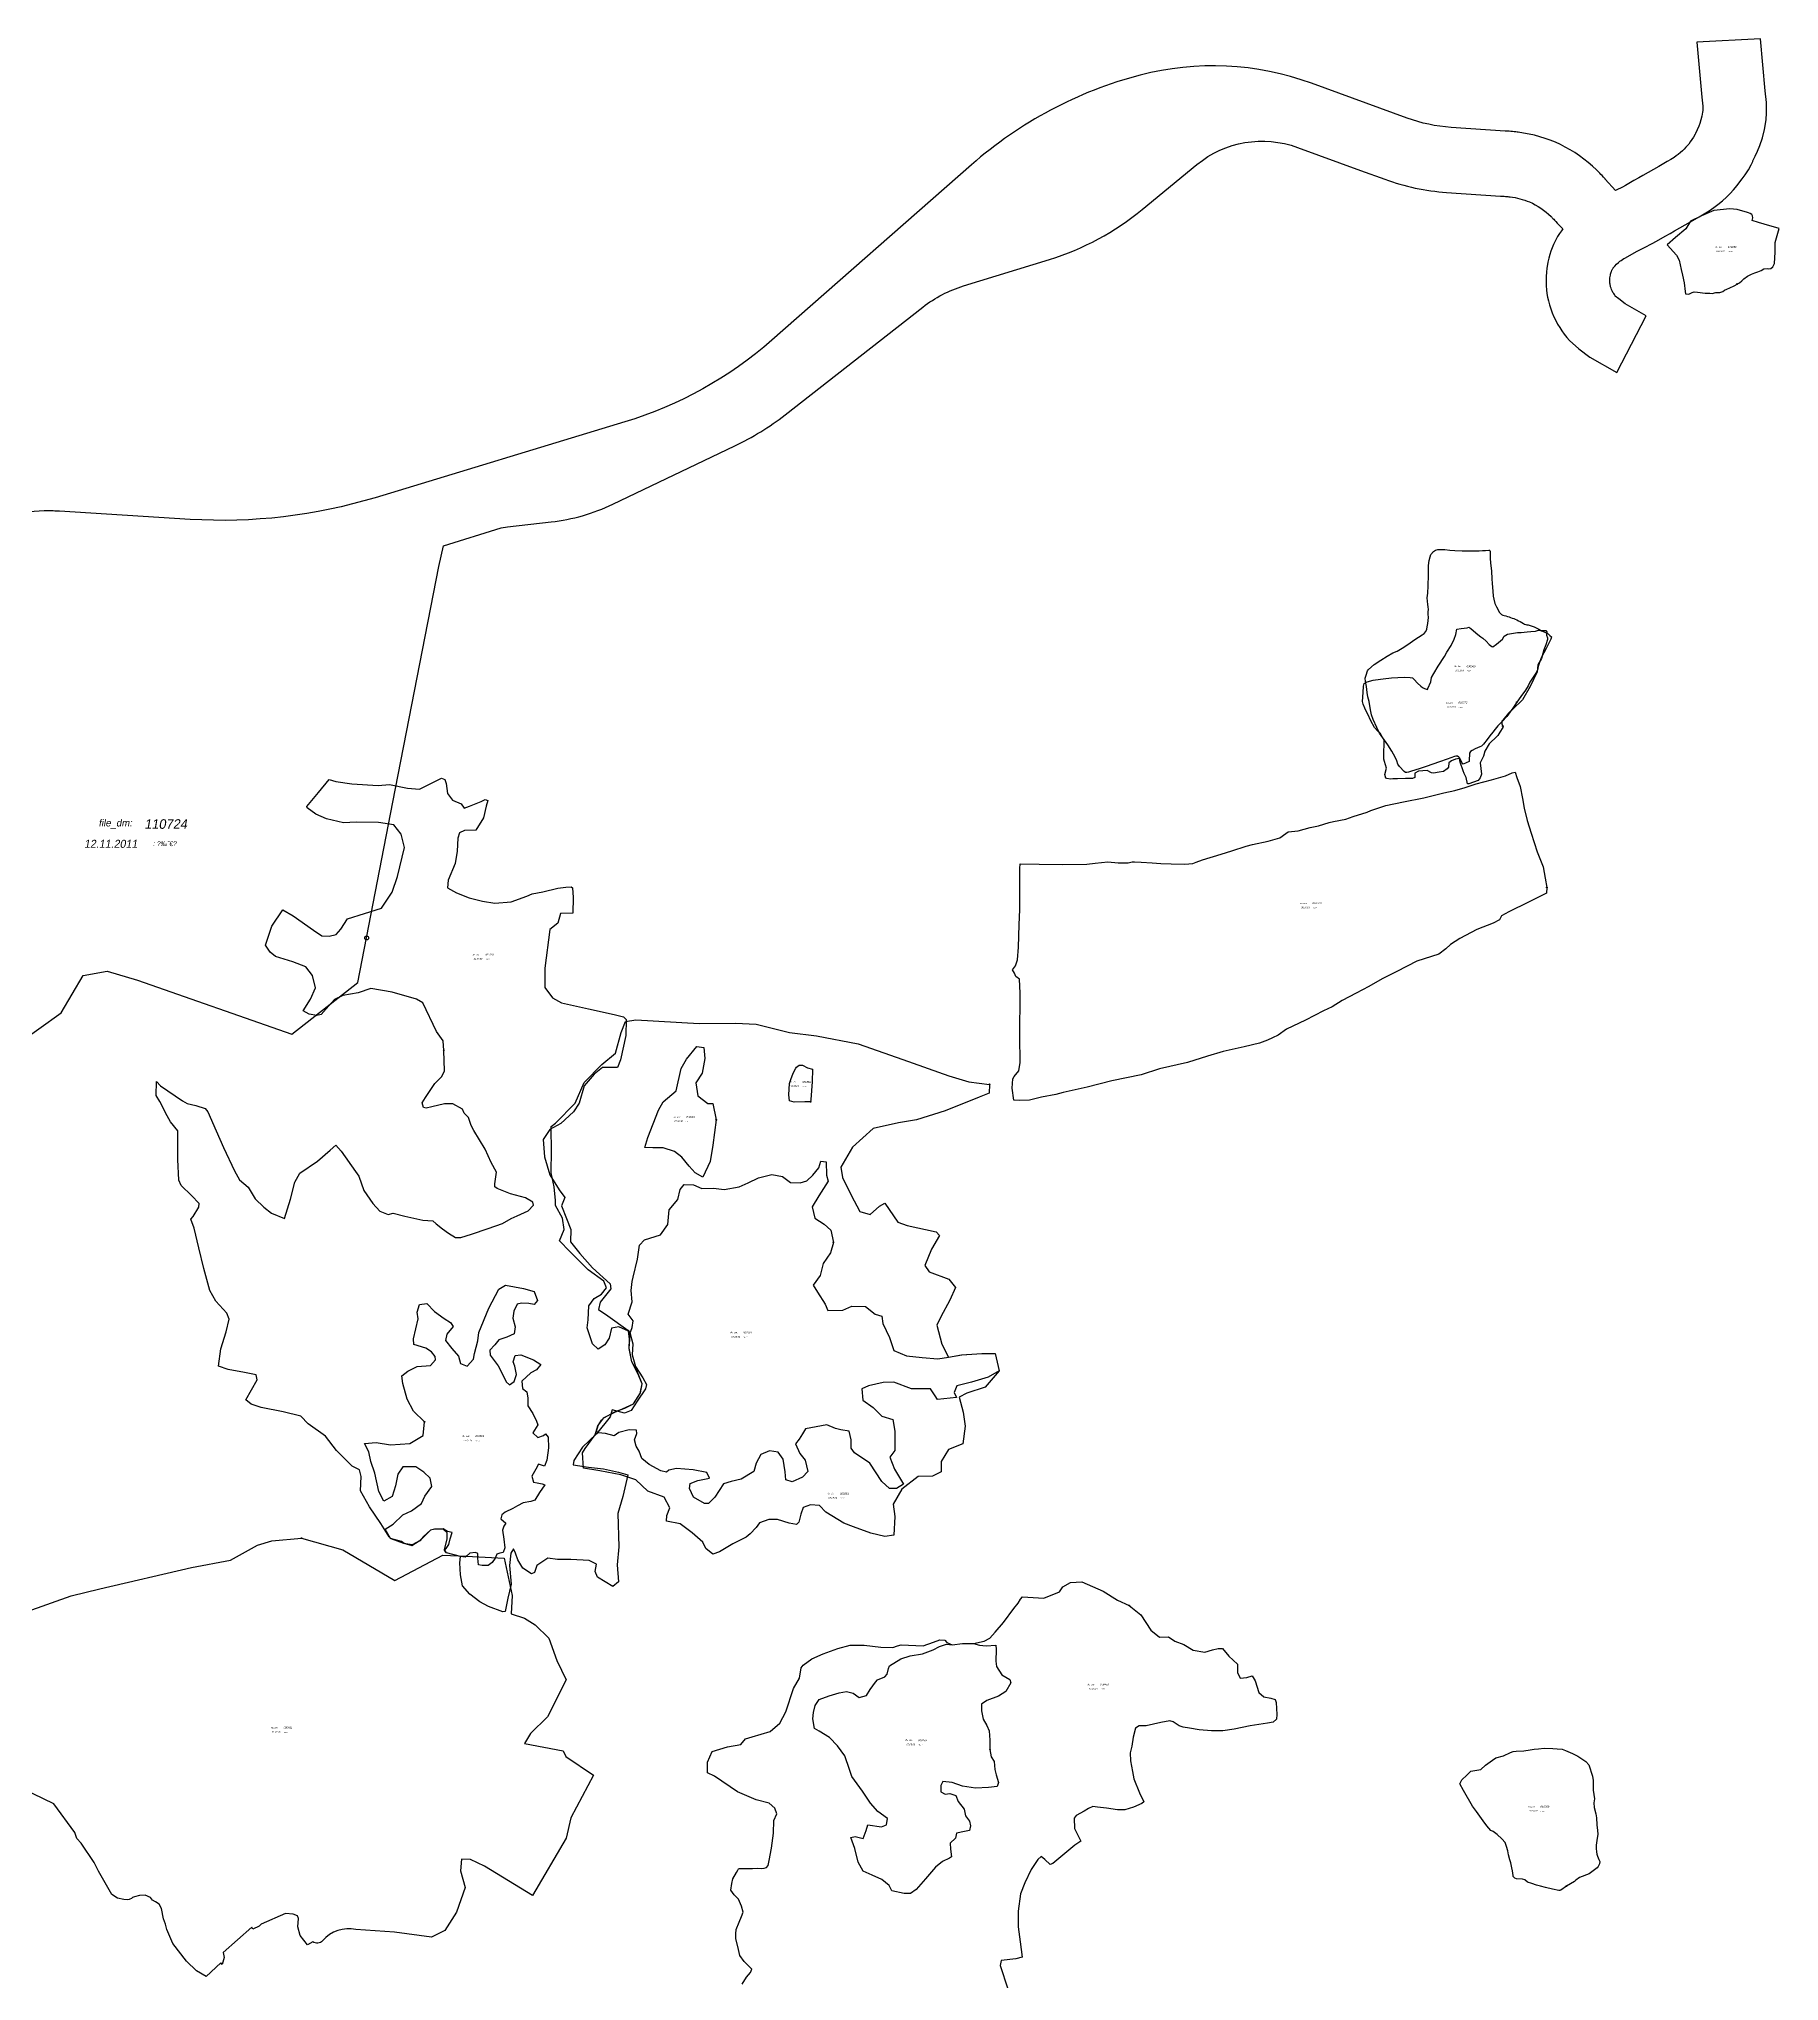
# Model space of a CAD drawing. Header units: metres. Extents: x 116000 to 284092, y 365136 to 804542.
# Drawn here: x 227867 to 238778, y 735000 to 747177 of the extents above; entities that cross this region are included whole.
import ezdxf
from ezdxf.enums import TextEntityAlignment as Align

# ---------------------------------------------------------------- set-up
doc = ezdxf.new("R2010")
doc.units = ezdxf.units.M
doc.header["$LTSCALE"] = 0.075
for name, color, linetype in [('000361', 21, 'Continuous'), ('000459', 21, 'Continuous'), ('000461', 21, 'Continuous'), ('000463', 21, 'Continuous'), ('000773', 21, 'Continuous'), ('010529', 181, 'Continuous'), ('010788', 181, 'Continuous'), ('030669', 8, 'Continuous'), ('10', 7, 'Continuous'), ('110724', 71, 'Continuous'), ('4', 7, 'Continuous'), ('7', 7, 'Continuous'), ('971059', 5, 'Continuous')]:
    doc.layers.add(name, color=color, linetype=linetype)
doc.styles.add('HEBTXT', font='HEBTXT.shx')

# ---------------------------------------------------------------- blocks, each defined once
blk = doc.blocks.new('DM_AREA')
at = {"layer": '10'}
blk.add_circle((0, 0), 2.5, dxfattribs=at)
at = {"layer": '4', "style": 'HEBTXT', "oblique": 10}
blk.add_attdef('DATE', text='', height=10, dxfattribs=at).set_placement((9.9, 86.8), align=Align.RIGHT)
at = {"layer": '4', "style": 'HEBTXT', "oblique": 10, "flags": 8}
blk.add_attdef('DATAtxt', text='', height=6, dxfattribs=at).set_placement((41.8, 89.2), align=Align.MIDDLE)
at = {"layer": '7', "style": 'HEBTXT', "oblique": 10, "flags": 8}
blk.add_attdef('file_txt', text='', height=9, dxfattribs=at).set_placement((-28.4, 117.1), align=Align.MIDDLE)
at = {"layer": '7', "style": 'HEBTXT', "oblique": 10}
blk.add_attdef('FILE_DM', (28.1, 112.6), '', height=12, dxfattribs=at)

msp = doc.modelspace()

# ---------------------------------------------------------------- linework, layer by layer
at = {"layer": '000361', "color": 21, "flags": 128}
for points in [[(231078, 740357), (231105, 740378), (231229, 740503), (231285, 740633), (231397, 740747), (231482, 740817), (231518, 740947), (231545, 741016), (231610, 741027), (232007, 741003), (232235, 741005), (232365, 741000), (232573, 740947), (232742, 740927), (233004, 740875), (233284, 740777), (233573, 740676), (233697, 740638), (233827, 740622), (233825, 740566), (233762, 740542), (233549, 740456), (233369, 740400), (233257, 740381), (233098, 740345), (232968, 740228), (232894, 740103), (232905, 740038), (232959, 739928), (233015, 739825), (233078, 739807), (233138, 739859), (233170, 739877), (233253, 739758), (233311, 739736), (233492, 739697), (233513, 739675), (233464, 739588), (233422, 739487), (233448, 739447), (233572, 739400), (233614, 739348), (233578, 739268), (233522, 739165), (233496, 739113), (233529, 738994), (233570, 738911), (233652, 738927), (233778, 738934), (233863, 738934), (233888, 738826), (233800, 738723), (233686, 738685), (233637, 738661), (233661, 738567), (233675, 738480), (233659, 738368), (233569, 738332), (233525, 738258), (233525, 738193), (233469, 738166), (233379, 738164), (233278, 738085), (233224, 737991), (233233, 737912), (233228, 737795), (233170, 737788), (233083, 737809), (232975, 737847), (232914, 737871), (232800, 737939), (232762, 737981), (232704, 737986), (232659, 737970), (232645, 737927), (232632, 737878), (232616, 737862), (232571, 737871), (232497, 737894), (232444, 737894), (232386, 737872), (232364, 737843), (232326, 737804), (232301, 737784), (232218, 737742), (232135, 737692), (232092, 737677), (232048, 737713), (232030, 737751), (231962, 737811), (231888, 737867), (231801, 737883), (231803, 737919), (231823, 737968), (231787, 738033), (231684, 738071), (231610, 738143), (231516, 738174), (231384, 738199), (231281, 738215), (231276, 738312), (231291, 738339), (231354, 738424), (231372, 738482), (231408, 738532), (231482, 738570), (231540, 738592), (231594, 738619), (231637, 738684), (231650, 738745), (231623, 738809), (231585, 738883), (231567, 738966), (231569, 739025), (231563, 739074), (231504, 739101), (231457, 739094), (231442, 739031), (231415, 738989), (231374, 738962), (231338, 738995), (231305, 739096), (231311, 739146), (231316, 739233), (231349, 739280), (231394, 739307), (231426, 739347), (231408, 739387), (231311, 739459), (231195, 739573), (231132, 739640), (231161, 739712), (231150, 739784), (231107, 739862), (231107, 739894), (231098, 739979), (231078, 740068), (231080, 740210), (231079, 740343), (231078, 740357)], [(231752, 740460), (231781, 740512), (231862, 740581), (231893, 740721), (231927, 740780), (231992, 740860), (232037, 740853), (232042, 740784), (232025, 740693), (231986, 740631), (231999, 740549), (232061, 740501), (232092, 740501), (232113, 740400), (232092, 740240), (232076, 740138), (232029, 740040), (231981, 740068), (231945, 740109), (231899, 740165), (231852, 740202), (231781, 740223), (231716, 740225), (231666, 740227), (231685, 740288), (231752, 740460)], [(232617, 740729), (232633, 740742), (232655, 740742), (232687, 740726), (232717, 740717), (232715, 740637), (232707, 740528), (232705, 740513), (232669, 740512), (232603, 740511), (232573, 740518), (232568, 740556), (232573, 740627), (232581, 740653), (232596, 740692), (232612, 740723), (232617, 740729)], [(231887, 739962), (231913, 739994), (231972, 739992), (232024, 739969), (232096, 739971), (232163, 739963), (232258, 739979), (232315, 740005), (232378, 740036), (232463, 740057), (232530, 740045), (232579, 740007), (232640, 740005), (232682, 740017), (232720, 740053), (232756, 740098), (232770, 740140), (232802, 740136), (232806, 740053), (232815, 740015), (232756, 739922), (232716, 739855), (232732, 739783), (232791, 739745), (232833, 739708), (232848, 739630), (232831, 739565), (232785, 739499), (232766, 739424), (232721, 739362), (232749, 739320), (232797, 739244), (232814, 739204), (232907, 739206), (232964, 739232), (233050, 739229), (233111, 739181), (233151, 739168), (233158, 739122), (233200, 739035), (233227, 738954), (233307, 738920), (233405, 738910), (233504, 738902), (233570, 738911), (233654, 738927), (233778, 738934), (233863, 738934), (233888, 738826), (233818, 738786), (233714, 738754), (233623, 738732), (233605, 738689), (233621, 738659), (233502, 738646), (233487, 738670), (233457, 738714), (233339, 738714), (233227, 738754), (233161, 738752), (233069, 738731), (233027, 738712), (233032, 738642), (233098, 738595), (233152, 738541), (233222, 738520), (233234, 738447), (233234, 738327), (233203, 738285), (233231, 738210), (233288, 738116), (233243, 738088), (233200, 738088), (233153, 738133), (233076, 738246), (232981, 738312), (232960, 738342), (232960, 738393), (232947, 738448), (232894, 738455), (232861, 738465), (232808, 738487), (232674, 738462), (232654, 738431), (232634, 738397), (232610, 738369), (232638, 738308), (232671, 738266), (232688, 738194), (232654, 738160), (232589, 738129), (232551, 738142), (232545, 738193), (232534, 738272), (232502, 738315), (232447, 738325), (232394, 738302), (232364, 738247), (232349, 738195), (232270, 738147), (232208, 738133), (232160, 738118), (232106, 738034), (232065, 737994), (232040, 737995), (231971, 738033), (231946, 738088), (231950, 738120), (231999, 738139), (232072, 738153), (232054, 738188), (231969, 738205), (231865, 738213), (231816, 738204), (231801, 738191), (231766, 738199), (231694, 738239), (231647, 738277), (231630, 738322), (231611, 738353), (231602, 738394), (231615, 738433), (231613, 738454), (231568, 738456), (231503, 738439), (231474, 738418), (231420, 738432), (231374, 738438), (231363, 738448), (231373, 738484), (231394, 738517), (231411, 738534), (231477, 738566), (231525, 738588), (231594, 738620), (231625, 738664), (231639, 738688), (231650, 738744), (231615, 738828), (231585, 738882), (231568, 738969), (231571, 739022), (231571, 739057), (231587, 739098), (231592, 739140), (231561, 739182), (231586, 739259), (231580, 739330), (231586, 739386), (231592, 739413), (231621, 739526), (231632, 739613), (231664, 739647), (231764, 739678), (231811, 739744), (231818, 739835), (231873, 739900), (231887, 739962)]]:
    msp.add_lwpolyline(points, close=True, dxfattribs=at)
at = {"layer": '000459', "color": 21, "flags": 128}
msp.add_lwpolyline([(232276, 734981), (232304, 735024), (232328, 735053), (232336, 735075), (232289, 735123), (232262, 735160), (232253, 735198), (232236, 735267), (232236, 735296), (232239, 735324), (232257, 735369), (232272, 735404), (232282, 735433), (232272, 735470), (232254, 735513), (232226, 735540), (232205, 735571), (232211, 735612), (232217, 735640), (232240, 735680), (232249, 735695), (232254, 735704), (232260, 735706), (232304, 735706), (232341, 735706), (232375, 735707), (232399, 735706), (232414, 735707), (232429, 735712), (232439, 735725), (232446, 735756), (232460, 735833), (232473, 735927), (232475, 736006), (232493, 736049), (232481, 736085), (232446, 736115), (232365, 736137), (232247, 736187), (232103, 736285), (232058, 736305), (232058, 736373), (232088, 736440), (232184, 736468), (232267, 736484), (232297, 736519), (232340, 736532), (232451, 736564), (232512, 736616), (232550, 736688), (232599, 736835), (232636, 736900), (232647, 736963), (232658, 736981), (232714, 737020), (232784, 737051), (232877, 737085), (232954, 737107), (233041, 737105), (233145, 737094), (233220, 737092), (233251, 737101), (233274, 737109), (233412, 737101), (233475, 737124), (233516, 737140), (233546, 737137), (233559, 737122), (233594, 737109), (233658, 737116), (233727, 737116), (233793, 737131), (233829, 737150), (233862, 737187), (233914, 737249), (233980, 737336), (234006, 737370), (234021, 737394), (234033, 737409), (234033, 737409), (234168, 737400), (234267, 737440), (234286, 737471), (234334, 737499), (234407, 737504), (234540, 737445), (234630, 737389), (234703, 737355), (234776, 737296), (234838, 737201), (234894, 737156), (234950, 737159), (234990, 737131), (235046, 737111), (235105, 737074), (235178, 737063), (235226, 737077), (235260, 737086), (235288, 737086), (235327, 737038), (235381, 736987), (235381, 736934), (235398, 736900), (235440, 736903), (235474, 736914), (235493, 736883), (235516, 736810), (235547, 736782), (235592, 736774), (235618, 736765), (235624, 736746), (235628, 736671), (235626, 736643), (235606, 736623), (235571, 736618), (235461, 736600), (235361, 736579), (235290, 736568), (235220, 736568), (235142, 736575), (235081, 736585), (235042, 736591), (235017, 736601), (234978, 736625), (234957, 736632), (234902, 736621), (234810, 736600), (234765, 736600), (234743, 736586), (234728, 736529), (234719, 736472), (234710, 736431), (234711, 736381), (234724, 736314), (234733, 736269), (234768, 736180), (234795, 736124), (234783, 736113), (234731, 736090), (234675, 736073), (234629, 736074), (234561, 736084), (234505, 736091), (234476, 736094), (234448, 736083), (234421, 736066), (234371, 736038), (234357, 736021), (234359, 735956), (234388, 735903), (234399, 735878), (234362, 735852), (234287, 735789), (234224, 735738), (234208, 735731), (234173, 735762), (234151, 735780), (234131, 735763), (234088, 735700), (234049, 735615), (234021, 735546), (234007, 735439), (234007, 735340), (234020, 735247), (234032, 735150), (233992, 735139), (233900, 735128), (233893, 735098), (233942, 734952)], dxfattribs=at)
msp.add_lwpolyline([(233200, 736976), (233272, 737020), (233329, 737039), (233408, 737052), (233473, 737076), (233513, 737098), (233558, 737112), (233594, 737109), (233658, 737116), (233727, 737116), (233765, 737106), (233806, 737101), (233866, 737105), (233869, 737079), (233866, 737006), (233871, 736973), (233904, 736919), (233955, 736890), (233961, 736869), (233929, 736816), (233884, 736786), (233811, 736759), (233777, 736736), (233776, 736695), (233788, 736641), (233811, 736603), (233825, 736569), (233830, 736511), (233830, 736452), (233838, 736405), (233856, 736377), (233860, 736327), (233869, 736293), (233884, 736245), (233875, 736220), (233821, 736214), (233740, 736209), (233658, 736222), (233593, 736245), (233535, 736251), (233521, 736227), (233523, 736187), (233550, 736172), (233578, 736176), (233616, 736163), (233630, 736126), (233669, 736077), (233676, 736035), (233702, 736003), (233709, 735974), (233702, 735945), (233671, 735937), (233621, 735927), (233613, 735895), (233580, 735864), (233583, 735826), (233588, 735779), (233577, 735771), (233532, 735749), (233489, 735715), (233426, 735641), (233367, 735575), (233331, 735550), (233292, 735550), (233215, 735565), (233198, 735599), (233153, 735637), (233091, 735663), (233036, 735689), (233004, 735746), (232982, 735832), (232957, 735900), (232984, 735907), (233034, 735894), (233053, 735945), (233064, 735979), (233149, 735967), (233181, 735979), (233188, 736020), (233126, 736063), (233081, 736116), (233031, 736190), (232963, 736282), (232950, 736327), (232920, 736413), (232875, 736475), (232824, 736528), (232759, 736567), (232730, 736584), (232719, 736644), (232723, 736684), (232734, 736727), (232759, 736766), (232822, 736789), (232884, 736808), (232931, 736815), (232973, 736806), (233010, 736778), (233055, 736790), (233079, 736827), (233113, 736874), (233125, 736889), (233140, 736894), (233156, 736901), (233171, 736908), (233186, 736925), (233194, 736960), (233200, 736976)], close=True, dxfattribs=at)
at = {"layer": '000461', "color": 21, "linetype": 'Continuous', "flags": 128}
msp.add_lwpolyline([(227794, 737317), (228070, 737416), (228248, 737459), (228824, 737592), (229069, 737638), (229237, 737732), (229327, 737760), (229514, 737777), (229773, 737704), (230098, 737511), (230400, 737671), (230545, 737663), (230784, 737652), (230835, 737418), (230827, 737303), (230912, 737275), (230978, 737234), (231064, 737150), (231114, 737009), (231172, 736889), (231055, 736656), (230950, 736553), (230912, 736490), (231155, 736444), (231170, 736409), (231345, 736290), (231203, 736023), (231172, 735897), (230962, 735537), (230660, 735721), (230574, 735762), (230517, 735765), (230511, 735692), (230539, 735587), (230485, 735431), (230412, 735317), (230329, 735276), (230097, 735307), (229855, 735323, 0.274831), (229645, 735253, -0.393494), (229584, 735247), (229551, 735228), (229505, 735285), (229491, 735340), (229495, 735392), (229488, 735410), (229461, 735419), (229414, 735424), (229261, 735357), (229247, 735344), (229208, 735326), (229203, 735337), (229023, 735180), (229029, 735147), (229016, 735103), (229007, 735115), (228916, 735028), (228855, 735064), (228793, 735124), (228707, 735235), (228669, 735324), (228661, 735357), (228649, 735390), (228635, 735456), (228622, 735482), (228598, 735496), (228579, 735507), (228566, 735523), (228534, 735539), (228498, 735536), (228466, 735528), (228453, 735525), (228448, 735517), (228438, 735514), (228433, 735511), (228422, 735510), (228400, 735512), (228359, 735520), (228325, 735543), (228240, 735690), (228213, 735743), (228131, 735864), (228105, 735894), (228092, 735931), (227960, 736111), (227637, 736269)], format="xyb", dxfattribs=at)
at = {"layer": '000463', "color": 21, "flags": 128}
msp.add_lwpolyline([(229546, 742364), (229620, 742451), (229686, 742533), (229728, 742521), (229830, 742505), (229995, 742496), (230066, 742501), (230178, 742478), (230253, 742472), (230320, 742507), (230392, 742542), (230413, 742534), (230421, 742508), (230429, 742445), (230460, 742403), (230514, 742380), (230533, 742354), (230567, 742366), (230640, 742396), (230665, 742408), (230682, 742401), (230672, 742366), (230654, 742293), (230606, 742216), (230535, 742213), (230504, 742199), (230494, 742166), (230489, 742084), (230477, 742007), (230434, 741902), (230428, 741854), (230485, 741823), (230565, 741791), (230648, 741771), (230726, 741758), (230827, 741766), (230926, 741802), (230959, 741816), (231027, 741829), (231120, 741852), (231170, 741859), (231204, 741860), (231212, 741855), (231216, 741793), (231215, 741696), (231138, 741693), (231121, 741632), (231070, 741592), (231040, 741351), (231040, 741230), (231088, 741164), (231144, 741133), (231313, 741095), (231473, 741060), (231532, 741046), (231549, 741029), (231546, 740928), (231514, 740776), (231494, 740728), (231400, 740728), (231348, 740686), (231286, 740613), (231254, 740503), (231219, 740449), (231140, 740376), (231071, 740338), (231029, 740276), (231036, 740168), (231071, 740054), (231129, 739961), (231164, 739912), (231143, 739860), (231174, 739780), (231202, 739711), (231199, 739635), (231258, 739562), (231337, 739472), (231448, 739372), (231452, 739339), (231386, 739256), (231375, 739211), (231434, 739170), (231559, 739080), (231573, 739066), (231590, 738996), (231587, 738927), (231608, 738854), (231653, 738782), (231677, 738740), (231670, 738713), (231618, 738636), (231580, 738578), (231538, 738560), (231462, 738581), (231448, 738537), (231362, 738430), (231275, 738347), (231220, 738263), (231216, 738236), (231313, 738222), (231407, 738212), (231500, 738191), (231559, 738173), (231528, 738038), (231497, 737931), (231504, 737723), (231493, 737609), (231500, 737502), (231466, 737474), (231369, 737533), (231355, 737568), (231362, 737613), (231317, 737637), (231202, 737644), (231119, 737644), (231057, 737651), (230988, 737606), (230974, 737561), (230956, 737554), (230901, 737588), (230870, 737640), (230856, 737682), (230842, 737710), (230825, 737682), (230818, 737606), (230828, 737488), (230807, 737401), (230790, 737318), (230776, 737315), (230686, 737349), (230631, 737377), (230568, 737426), (230523, 737478), (230510, 737547), (230506, 737623), (230510, 737661), (230423, 737685), (230409, 737703), (230426, 737772), (230426, 737810), (230402, 737834), (230350, 737834), (230322, 737827), (230295, 737800), (230253, 737761), (230208, 737734), (230156, 737744), (230076, 737772), (230063, 737786), (230011, 737869), (229940, 737973), (229884, 738074), (229888, 738164), (229877, 738205), (229832, 738229), (229732, 738326), (229663, 738416), (229555, 738493), (229510, 738541), (229399, 738569), (229261, 738596), (229198, 738617), (229164, 738645), (229236, 738770), (229230, 738801), (229157, 738815), (229053, 738835), (228994, 738856), (229008, 738963), (229042, 739071), (229060, 739150), (229046, 739187), (228976, 739263), (228938, 739329), (228900, 739468), (228869, 739596), (228841, 739720), (228820, 739776), (228834, 739793), (228869, 739852), (228872, 739876), (228824, 739925), (228758, 739987), (228744, 740021), (228737, 740151), (228737, 740276), (228737, 740331), (228692, 740387), (228671, 740425), (228626, 740515), (228602, 740553), (228605, 740639), (228629, 740612), (228768, 740518), (228796, 740501), (228851, 740490), (228910, 740470), (228927, 740449), (228979, 740331), (229024, 740227), (229094, 740079), (229125, 740023), (229180, 739978), (229222, 739905), (229277, 739853), (229326, 739815), (229406, 739781), (229444, 739902), (229471, 740009), (229503, 740065), (229613, 740141), (229693, 740210), (229728, 740241), (229762, 740203), (229852, 740075), (229873, 740047), (229904, 739957), (229960, 739874), (230005, 739826), (230057, 739805), (230088, 739815), (230161, 739795), (230275, 739770), (230337, 739767), (230357, 739747), (230397, 739716), (230436, 739689), (230479, 739662), (230513, 739661), (230580, 739683), (230684, 739719), (230773, 739750), (230829, 739781), (230866, 739797), (230934, 739830), (230967, 739865), (230963, 739884), (230917, 739911), (230823, 739935), (230741, 739968), (230725, 739980), (230725, 739999), (230735, 740071), (230702, 740132), (230664, 740216), (230594, 740333), (230577, 740365), (230560, 740415), (230534, 740442), (230523, 740466), (230463, 740500), (230409, 740499), (230330, 740480), (230295, 740472), (230278, 740476), (230271, 740507), (230290, 740540), (230350, 740627), (230394, 740672), (230409, 740706), (230405, 740835), (230401, 740894), (230359, 740953), (230274, 741134), (230234, 741157), (230082, 741199), (229949, 741223), (229869, 741196), (229772, 741179), (229721, 741154), (229669, 741096), (229637, 741059), (229610, 741053), (229561, 741063), (229524, 741082), (229569, 741156), (229602, 741228), (229582, 741305), (229541, 741359), (229460, 741390), (229351, 741423), (229317, 741451), (229287, 741495), (229328, 741613), (229396, 741716), (229462, 741679), (229588, 741589), (229641, 741554), (229687, 741552), (229731, 741562), (229759, 741594), (229801, 741659), (230015, 741727), (230082, 741827), (230115, 741925), (230159, 742107), (230138, 742191), (230093, 742249), (229997, 742263), (229856, 742265), (229776, 742261), (229670, 742286), (229604, 742316), (229549, 742355), (229546, 742364)], close=True, dxfattribs=at)
msp.add_lwpolyline([(230253, 739241), (230299, 739247), (230348, 739197), (230407, 739155), (230447, 739129), (230464, 739104), (230424, 739056), (230417, 739016), (230457, 738965), (230497, 738917), (230510, 738872), (230552, 738856), (230592, 738900), (230598, 738934), (230619, 739014), (230626, 739066), (230689, 739218), (230750, 739338), (230792, 739363), (230906, 739342), (230973, 739323), (230994, 739266), (230973, 739241), (230938, 739247), (230893, 739251), (230866, 739243), (230845, 739199), (230839, 739157), (230853, 739102), (230847, 739058), (230801, 739037), (230750, 739020), (230725, 738988), (230695, 738955), (230697, 738925), (230746, 738858), (230773, 738805), (230796, 738757), (230817, 738738), (230847, 738759), (230862, 738803), (230851, 738856), (230841, 738883), (230853, 738921), (230889, 738927), (230967, 738894), (231015, 738866), (230986, 738832), (230952, 738814), (230894, 738762), (230900, 738716), (230927, 738694), (230932, 738654), (230932, 738606), (230963, 738558), (230986, 738511), (230995, 738488), (230963, 738438), (230995, 738408), (231031, 738421), (231043, 738431), (231060, 738410), (231062, 738343), (231052, 738265), (231037, 738229), (230999, 738240), (230982, 738210), (230957, 738166), (230969, 738128), (230991, 738123), (231022, 738118), (231039, 738112), (231005, 738064), (230976, 738015), (230951, 738007), (230904, 737998), (230868, 737979), (230839, 737963), (230791, 737939), (230769, 737923), (230763, 737897), (230795, 737870), (230782, 737851), (230774, 737826), (230782, 737771), (230788, 737716), (230778, 737687), (230757, 737683), (230738, 737676), (230727, 737651), (230708, 737624), (230683, 737605), (230647, 737605), (230624, 737609), (230618, 737651), (230618, 737681), (230605, 737687), (230569, 737683), (230548, 737664), (230539, 737657), (230510, 737661), (230423, 737685), (230411, 737699), (230421, 737712), (230437, 737737), (230446, 737773), (230459, 737812), (230428, 737818), (230402, 737835), (230348, 737834), (230322, 737828), (230278, 737787), (230255, 737760), (230217, 737738), (230207, 737729), (230157, 737743), (230140, 737756), (230071, 737774), (230037, 737833), (230089, 737864), (230148, 737923), (230204, 737949), (230266, 737995), (230287, 738041), (230330, 738100), (230320, 738152), (230281, 738190), (230230, 738224), (230148, 738224), (230117, 738177), (230102, 738105), (230081, 738039), (230030, 738008), (229999, 738070), (229973, 738185), (229948, 738257), (229935, 738318), (229909, 738370), (229981, 738377), (230071, 738362), (230192, 738370), (230276, 738421), (230284, 738506), (230215, 738574), (230176, 738648), (230148, 738746), (230143, 738795), (230181, 738823), (230238, 738854), (230322, 738859), (230353, 738895), (230351, 738915), (230328, 738946), (230292, 738967), (230217, 738990), (230215, 739026), (230245, 739151), (230238, 739193), (230253, 739241)], dxfattribs=at)
at = {"layer": '000773', "color": 21, "linetype": 'Continuous', "flags": 128}
msp.add_lwpolyline([(236180, 742981), (236170, 743005), (236165, 743023), (236170, 743079), (236173, 743119), (236176, 743135), (236194, 743145), (236232, 743156), (236279, 743162), (236295, 743165), (236347, 743170), (236426, 743174), (236465, 743173), (236480, 743170), (236490, 743160), (236510, 743137), (236532, 743118), (236542, 743110), (236555, 743103), (236567, 743099), (236573, 743098), (236576, 743103), (236594, 743146), (236599, 743173), (236613, 743197), (236640, 743244), (236680, 743305), (236695, 743331), (236721, 743373), (236741, 743413), (236750, 743443), (236757, 743475), (236784, 743479), (236803, 743481), (236821, 743485), (236833, 743488), (236845, 743480), (236876, 743453), (236888, 743442), (236907, 743427), (236920, 743420), (236942, 743401), (236961, 743380), (236977, 743366), (236982, 743364), (237006, 743382), (237043, 743413), (237054, 743432), (237075, 743445), (237125, 743452), (237138, 743454), (237161, 743455), (237198, 743458), (237221, 743461), (237250, 743464), (237270, 743469), (237295, 743468), (237316, 743468), (237321, 743459), (237320, 743438), (237325, 743422), (237326, 743410), (237316, 743378), (237303, 743347), (237296, 743324), (237288, 743291), (237265, 743252), (237260, 743209), (237217, 743117), (237170, 743032), (237109, 742975), (237081, 742950), (237046, 742906), (237039, 742898), (237040, 742882), (237046, 742868), (237045, 742859), (237027, 742830), (237014, 742810), (237010, 742804), (236959, 742757), (236932, 742710), (236924, 742679), (236903, 742637), (236911, 742566), (236904, 742544), (236892, 742527), (236833, 742505), (236824, 742505), (236815, 742546), (236803, 742571), (236797, 742587), (236779, 742641), (236775, 742665), (236749, 742661), (236724, 742651), (236707, 742637), (236704, 742611), (236697, 742601), (236673, 742583), (236647, 742579), (236610, 742573), (236599, 742575), (236572, 742590), (236517, 742586), (236493, 742572), (236494, 742555), (236494, 742545), (236479, 742540), (236436, 742539), (236385, 742537), (236356, 742538), (236341, 742536), (236318, 742540), (236312, 742542), (236306, 742564), (236316, 742604), (236303, 742647), (236300, 742661), (236300, 742674), (236300, 742719), (236301, 742741), (236301, 742771), (236301, 742781), (236289, 742800), (236278, 742821), (236260, 742839), (236240, 742860), (236219, 742900), (236199, 742942), (236181, 742979), (236180, 742981)], close=True, dxfattribs=at)
at = {"layer": '010529', "color": 181, "linetype": 'Continuous', "flags": 128}
msp.add_lwpolyline([(234244, 740559), (234153, 740542), (234078, 740522), (234014, 740521), (233980, 740522), (233970, 740599), (233974, 740656), (233981, 740671), (234012, 740707), (234019, 740759), (234018, 740922), (234020, 741194), (234015, 741282), (233993, 741299), (233983, 741319), (233972, 741339), (233991, 741366), (234002, 741402), (234009, 741483), (234013, 741621), (234018, 741718), (234018, 741855), (234018, 741976), (234019, 742004), (234139, 742002), (234283, 742001), (234438, 742002), (234489, 742008), (234570, 742018), (234634, 742010), (234697, 742010), (234722, 742016), (234736, 742018), (234778, 742014), (234847, 742011), (234901, 742006), (234967, 742004), (235051, 742002), (235103, 742007), (235122, 742015), (235163, 742030), (235279, 742065), (235346, 742086), (235437, 742115), (235477, 742126), (235575, 742147), (235648, 742167), (235686, 742194), (235699, 742206), (235763, 742212), (235837, 742233), (235890, 742243), (235956, 742264), (235983, 742269), (236061, 742285), (236107, 742302), (236194, 742328), (236217, 742339), (236313, 742370), (236422, 742394), (236551, 742418), (236676, 742450), (236745, 742464), (236810, 742484), (236878, 742505), (236974, 742532), (237063, 742557), (237104, 742576), (237124, 742579), (237133, 742545), (237155, 742490), (237168, 742414), (237180, 742353), (237199, 742277), (237224, 742196), (237242, 742138), (237260, 742079), (237286, 742018), (237299, 741985), (237312, 741914), (237322, 741856), (237320, 741820), (237207, 741764), (237084, 741703), (237037, 741678), (237025, 741653), (236985, 741633), (236882, 741593), (236776, 741537), (236718, 741498), (236689, 741472), (236644, 741439), (236506, 741394), (236382, 741330), (236290, 741283), (236205, 741235), (236127, 741194), (236039, 741147), (235975, 741108), (235921, 741082), (235809, 741025), (235690, 740967), (235637, 740930), (235601, 740913), (235571, 740899), (235521, 740881), (235423, 740858), (235293, 740827), (235193, 740798), (235068, 740759), (234893, 740719), (234777, 740682), (234595, 740644), (234439, 740605), (234288, 740571), (234244, 740559)], close=True, dxfattribs=at)
at = {"layer": '010788', "color": 181, "linetype": 'Continuous', "flags": 128}
msp.add_lwpolyline([(236777, 736237), (236788, 736261), (236819, 736290), (236846, 736317), (236908, 736326), (236938, 736353), (236981, 736386), (237001, 736399), (237049, 736413), (237094, 736434), (237110, 736439), (237130, 736442), (237178, 736444), (237217, 736449), (237242, 736453), (237269, 736457), (237304, 736460), (237359, 736459), (237386, 736457), (237418, 736453), (237439, 736446), (237482, 736426), (237515, 736410), (237567, 736377), (237585, 736355), (237607, 736284), (237612, 736257), (237613, 736197), (237617, 736170), (237621, 736142), (237616, 736117), (237619, 736088), (237629, 736049), (237633, 736023), (237635, 735980), (237639, 735943), (237642, 735921), (237634, 735882), (237631, 735853), (237631, 735831), (237632, 735811), (237635, 735795), (237640, 735784), (237647, 735763), (237653, 735749), (237652, 735736), (237644, 735718), (237638, 735709), (237587, 735672), (237527, 735650), (237503, 735633), (237495, 735625), (237445, 735596), (237410, 735571), (237402, 735567), (237397, 735568), (237357, 735577), (237314, 735587), (237281, 735595), (237256, 735601), (237228, 735611), (237200, 735621), (237184, 735635), (237170, 735639), (237131, 735642), (237120, 735645), (237110, 735656), (237110, 735661), (237107, 735691), (237103, 735710), (237095, 735741), (237089, 735761), (237081, 735792), (237077, 735816), (237068, 735843), (237060, 735869), (237040, 735891), (237010, 735920), (236985, 735938), (236971, 735943), (236945, 735973), (236922, 736005), (236880, 736064), (236856, 736097), (236800, 736195), (236777, 736237)], close=True, dxfattribs=at)
at = {"layer": '030669', "color": 8, "flags": 128}
msp.add_lwpolyline([(236493, 743411), (236540, 743440, 0.247654), (236572, 743491, 0.097482), (236577, 743569, 0.07033), (236576, 743631), (236572, 743673), (236575, 743702), (236577, 743748), (236579, 743814), (236579, 743875), (236584, 743906), (236590, 743929), (236595, 743943), (236611, 743962), (236623, 743971), (236639, 743975), (236681, 743975), (236713, 743972), (236745, 743968), (236791, 743966), (236825, 743967), (236850, 743967), (236870, 743967), (236898, 743967), (236919, 743968), (236937, 743969), (236958, 743971), (236963, 743971), (236965, 743969), (236966, 743963), (236966, 743950), (236966, 743919), (236969, 743891), (236974, 743840), (236977, 743791), (236979, 743762), (236983, 743714), (236985, 743682), (236989, 743664), (236996, 743637), (237006, 743616), (237017, 743597), (237023, 743583, 0.24074), (237055, 743562, -0.025536), (237133, 743534, -0.030137), (237175, 743511, 0.122877), (237205, 743502, -0.089388), (237254, 743484), (237272, 743475), (237288, 743466), (237309, 743457), (237329, 743447), (237341, 743436), (237350, 743428), (237346, 743413), (237318, 743355), (237287, 743297), (237275, 743266), (237268, 743242), (237262, 743218), (237252, 743199), (237215, 743143), (237205, 743121), (237187, 743094), (237159, 743054), (237134, 743018), (237108, 742980), (237091, 742957), (237070, 742928), (237044, 742899), (237015, 742870), (236998, 742848), (236982, 742830), (236964, 742806), (236948, 742784), (236924, 742755), (236912, 742743), (236901, 742738), (236873, 742725), (236854, 742716), (236843, 742708), (236836, 742698), (236837, 742690), (236834, 742658), (236834, 742645), (236796, 742630), (236792, 742632), (236777, 742666, 0.372117), (236742, 742678), (236696, 742660), (236648, 742644), (236564, 742614), (236522, 742601), (236472, 742585), (236454, 742579), (236443, 742577), (236436, 742578), (236426, 742584), (236398, 742614), (236388, 742629), (236380, 742651), (236371, 742674), (236350, 742710), (236324, 742750), (236272, 742823), (236255, 742859), (236232, 742910), (236222, 742938), (236216, 742970), (236208, 743023), (236200, 743051), (236195, 743079), (236190, 743116), (236184, 743147), (236183, 743168), (236188, 743188), (236198, 743215), (236203, 743223), (236239, 743255), (236281, 743281), (236320, 743307), (236357, 743327), (236384, 743338), (236424, 743363), (236464, 743391), (236493, 743411)], format="xyb", dxfattribs=at)
at = {"layer": '110724', "flags": 128}
msp.add_lwpolyline([(227585, 740770), (228006, 741070), (228144, 741305), (228295, 741331), (228485, 741276), (229453, 740936), (229867, 741260), (230087, 742392), (230375, 743868), (230404, 743998), (230765, 744110), (230805, 744118), (231078, 744148, 0.084022), (231465, 744259), (232230, 744625, 0.05433), (232545, 744819), (233410, 745495, -0.091249), (233665, 745628), (234204, 745794, 0.097597), (234785, 746107), (235128, 746389, -0.26546), (235758, 746496), (236153, 746352), (236306, 746296, 0.070683), (236693, 746214), (237032, 746191), (237044, 746191), (237054, 746190), (237063, 746189), (237070, 746188), (237077, 746188), (237083, 746187), (237088, 746187), (237091, 746186, -0.070687), (237212, 746154, -0.092398), (237348, 746063), (237352, 746059), (237356, 746055), (237360, 746051), (237365, 746046), (237370, 746040), (237377, 746032), (237387, 746022), (237389, 746020), (237421, 745985), (237413, 745974), (237401, 745957), (237389, 745937), (237378, 745917), (237369, 745899), (237363, 745887), (237355, 745867), (237347, 745846), (237340, 745824), (237334, 745801), (237328, 745777), (237325, 745761), (237322, 745738), (237319, 745713), (237317, 745687), (237317, 745663), (237317, 745651), (237317, 745628), (237319, 745604), (237322, 745581), (237326, 745558), (237331, 745534), (237338, 745509), (237346, 745483), (237355, 745458), (237365, 745434), (237377, 745411), (237389, 745388), (237402, 745367), (237416, 745346), (237431, 745325), (237446, 745305), (237464, 745285), (237523, 745234), (237592, 745182), (237760, 745085), (237945, 745441), (237813, 745516), (237772, 745547), (237751, 745564), (237750, 745566), (237745, 745573), (237741, 745580), (237736, 745587), (237733, 745593), (237730, 745600), (237727, 745606), (237724, 745614), (237721, 745622), (237720, 745628), (237719, 745633), (237718, 745639), (237717, 745644), (237717, 745649), (237717, 745656), (237717, 745658), (237717, 745670), (237717, 745678), (237718, 745687), (237720, 745695), (237721, 745701), (237723, 745707), (237725, 745713), (237727, 745719), (237730, 745726), (237731, 745728), (237733, 745733), (237735, 745736), (237737, 745739), (237738, 745741), (237740, 745743), (237741, 745745), (237747, 745752), (237759, 745764), (237770, 745774), (237779, 745782), (237787, 745787), (237795, 745793), (237805, 745800), (237810, 745802), (237887, 745846), (237934, 745869), (237983, 745894), (238009, 745909), (238063, 745939), (238095, 745957), (238121, 745972), (238222, 746029), (238276, 746060), (238309, 746079), (238340, 746099), (238369, 746119), (238394, 746138), (238422, 746162), (238448, 746185), (238470, 746207), (238492, 746231), (238514, 746257), (238526, 746272), (238546, 746298), (238565, 746325), (238585, 746356), (238602, 746387), (238613, 746408), (238614, 746411), (238628, 746442), (238642, 746473), (238656, 746508), (238673, 746557), (238686, 746609), (238696, 746668), (238699, 746713), (238699, 746777), (238691, 746850), (238661, 747177), (238261, 747155), (238293, 746810), (238299, 746755), (238299, 746728), (238298, 746717), (238294, 746691), (238288, 746669), (238281, 746646), (238274, 746629), (238264, 746607), (238253, 746584), (238251, 746579), (238241, 746561), (238231, 746545), (238221, 746532), (238211, 746517), (238207, 746512), (238194, 746498), (238183, 746486), (238172, 746475), (238160, 746464), (238144, 746451), (238133, 746443), (238119, 746433), (238100, 746421), (238077, 746407), (238024, 746377), (237924, 746320), (237899, 746306), (237866, 746288), (237814, 746258), (237795, 746247), (237756, 746228), (237753, 746226), (237688, 746297), (237687, 746299), (237676, 746310), (237668, 746319), (237660, 746327), (237653, 746335), (237646, 746342), (237639, 746349), (237633, 746355, 0.164894), (237141, 746591), (237136, 746592), (237127, 746593), (237117, 746594), (237107, 746595), (237096, 746596), (237085, 746597), (237073, 746598), (237061, 746598), (236721, 746621, -0.070683), (236445, 746680), (235846, 746898, 0.152746), (234771, 746949, 0.116535), (233714, 746387), (232463, 745288, -0.106888), (231540, 744775), (229975, 744300, -0.089281), (228815, 744164), (227997, 744215), (227993, 744215), (227979, 744216), (227967, 744216), (227956, 744217), (227945, 744217), (227935, 744218), (227926, 744218), (227917, 744218), (227908, 744218), (227899, 744218, 0.344961), (227200, 743652)], format="xyb", dxfattribs=at)
at = {"layer": '971059', "color": 5, "flags": 128}
msp.add_lwpolyline([(238163, 745731), (238172, 745696), (238182, 745648), (238189, 745592), (238191, 745579), (238212, 745576), (238233, 745586), (238246, 745590), (238266, 745589), (238315, 745582), (238343, 745582), (238358, 745581), (238382, 745586), (238407, 745587), (238425, 745593), (238436, 745601), (238450, 745607), (238469, 745616), (238496, 745629), (238530, 745648), (238544, 745660), (238557, 745672), (238580, 745688), (238604, 745702), (238626, 745709), (238644, 745715), (238666, 745725), (238682, 745735), (238702, 745736), (238712, 745735), (238727, 745737), (238738, 745748), (238744, 745759), (238748, 745769), (238753, 745840), (238754, 745900), (238778, 745987), (238685, 746015), (238648, 746025), (238609, 746038), (238611, 746046), (238613, 746055), (238612, 746068), (238606, 746075), (238596, 746082), (238586, 746086), (238574, 746089), (238551, 746097), (238514, 746107), (238469, 746110), (238368, 746101), (238291, 746068), (238222, 746033), (238193, 745986), (238129, 745931), (238076, 745885), (238134, 745821), (238152, 745790)], close=True, dxfattribs=at)

# ---------------------------------------------------------------- block references
at = {"layer": '000361', "color": 7}
ref = msp.add_blockref('DM_AREA', (232705, 740513), dxfattribs=at)
ref.add_attrib('FILE_DM', '000361', (232651, 740631), dxfattribs={"layer": '7', "color": 21, "height": 12, "style": 'HEBTXT', "oblique": 10})
ref.add_attrib('DATE', '07.05.00', dxfattribs={"layer": '4', "color": 21, "height": 10, "style": 'HEBTXT', "oblique": 10}).set_placement((232632, 740605), align=Align.RIGHT)
ref.add_attrib('file_txt', 'file_dm:', dxfattribs={"layer": '7', "color": 21, "height": 9, "style": 'HEBTXT', "oblique": 10}).set_placement((232594, 740636), align=Align.MIDDLE)
ref.add_attrib('DATAtxt', ': \x8a‰˜€\x9a', dxfattribs={"layer": '4', "color": 21, "height": 6, "style": 'HEBTXT', "oblique": 10}).set_placement((232664, 740608), align=Align.MIDDLE)
ref = msp.add_blockref('DM_AREA', (233827, 740622), dxfattribs=at)
ref.add_attrib('FILE_DM', '000361', (232889, 738050), dxfattribs={"layer": '7', "color": 21, "height": 12, "style": 'HEBTXT', "oblique": 10})
ref.add_attrib('DATE', '07.05.00', dxfattribs={"layer": '4', "color": 21, "height": 10, "style": 'HEBTXT', "oblique": 10}).set_placement((232871, 738024), align=Align.RIGHT)
ref.add_attrib('file_txt', 'file_dm:', dxfattribs={"layer": '7', "color": 21, "height": 9, "style": 'HEBTXT', "oblique": 10}).set_placement((232832, 738055), align=Align.MIDDLE)
ref.add_attrib('DATAtxt', ': \x8a‰˜€\x9a', dxfattribs={"layer": '4', "color": 21, "height": 6, "style": 'HEBTXT', "oblique": 10}).set_placement((232902, 738027), align=Align.MIDDLE)
ref = msp.add_blockref('DM_AREA', (232113, 740400), dxfattribs=at)
ref.add_attrib('FILE_DM', '000361', (231923, 740412), dxfattribs={"layer": '7', "color": 21, "height": 12, "style": 'HEBTXT', "oblique": 10})
ref.add_attrib('DATE', '07.05.00', dxfattribs={"layer": '4', "color": 21, "height": 10, "style": 'HEBTXT', "oblique": 10}).set_placement((231904, 740386), align=Align.RIGHT)
ref.add_attrib('file_txt', 'file_dm:', dxfattribs={"layer": '7', "color": 21, "height": 9, "style": 'HEBTXT', "oblique": 10}).set_placement((231866, 740416), align=Align.MIDDLE)
ref.add_attrib('DATAtxt', ': \x8a‰˜€\x9a', dxfattribs={"layer": '4', "color": 21, "height": 6, "style": 'HEBTXT', "oblique": 10}).set_placement((231936, 740388), align=Align.MIDDLE)
ref = msp.add_blockref('DM_AREA', (232848, 739630), dxfattribs=at)
ref.add_attrib('FILE_DM', '000361', (232281, 739060), dxfattribs={"layer": '7', "color": 21, "height": 12, "style": 'HEBTXT', "oblique": 10})
ref.add_attrib('DATE', '07.05.00', dxfattribs={"layer": '4', "color": 21, "height": 10, "style": 'HEBTXT', "oblique": 10}).set_placement((232263, 739034), align=Align.RIGHT)
ref.add_attrib('file_txt', 'file_dm:', dxfattribs={"layer": '7', "color": 21, "height": 9, "style": 'HEBTXT', "oblique": 10}).set_placement((232225, 739065), align=Align.MIDDLE)
ref.add_attrib('DATAtxt', ': \x8a‰˜€\x9a', dxfattribs={"layer": '4', "color": 21, "height": 6, "style": 'HEBTXT', "oblique": 10}).set_placement((232295, 739037), align=Align.MIDDLE)
at = {"layer": '000459', "color": 7}
ref = msp.add_blockref('DM_AREA', (234703, 737355), dxfattribs=at)
ref.add_attrib('FILE_DM', '000459', (234521, 736853), dxfattribs={"layer": '7', "color": 21, "height": 12, "style": 'HEBTXT', "oblique": 10})
ref.add_attrib('DATE', '07.05.00', dxfattribs={"layer": '4', "color": 21, "height": 10, "style": 'HEBTXT', "oblique": 10}).set_placement((234503, 736828), align=Align.RIGHT)
ref.add_attrib('file_txt', 'file_dm:', dxfattribs={"layer": '7', "color": 21, "height": 9, "style": 'HEBTXT', "oblique": 10}).set_placement((234464, 736858), align=Align.MIDDLE)
ref.add_attrib('DATAtxt', ': \x8a‰˜€\x9a', dxfattribs={"layer": '4', "color": 21, "height": 6, "style": 'HEBTXT', "oblique": 10}).set_placement((234534, 736830), align=Align.MIDDLE)
ref = msp.add_blockref('DM_AREA', (233830, 736452), dxfattribs=at)
ref.add_attrib('FILE_DM', '000459', (233378, 736504), dxfattribs={"layer": '7', "color": 21, "height": 12, "style": 'HEBTXT', "oblique": 10})
ref.add_attrib('DATE', '07.05.00', dxfattribs={"layer": '4', "color": 21, "height": 10, "style": 'HEBTXT', "oblique": 10}).set_placement((233360, 736478), align=Align.RIGHT)
ref.add_attrib('file_txt', 'file_dm:', dxfattribs={"layer": '7', "color": 21, "height": 9, "style": 'HEBTXT', "oblique": 10}).set_placement((233322, 736509), align=Align.MIDDLE)
ref.add_attrib('DATAtxt', ': \x8a‰˜€\x9a', dxfattribs={"layer": '4', "color": 21, "height": 6, "style": 'HEBTXT', "oblique": 10}).set_placement((233392, 736481), align=Align.MIDDLE)
at = {"layer": '000461', "color": 7}
ref = msp.add_blockref('DM_AREA', (229514, 737777), dxfattribs=at)
ref.add_attrib('FILE_DM', '000461', (229399, 736583), dxfattribs={"layer": '7', "color": 21, "height": 12, "style": 'HEBTXT', "oblique": 10})
ref.add_attrib('DATE', '21.07.00', dxfattribs={"layer": '4', "color": 21, "height": 10, "style": 'HEBTXT', "oblique": 10}).set_placement((229381, 736557), align=Align.RIGHT)
ref.add_attrib('file_txt', 'file_dm:', dxfattribs={"layer": '7', "color": 21, "height": 9, "style": 'HEBTXT', "oblique": 10}).set_placement((229343, 736587), align=Align.MIDDLE)
ref.add_attrib('DATAtxt', ': \x8a‰˜€\x9a', dxfattribs={"layer": '4', "color": 21, "height": 6, "style": 'HEBTXT', "oblique": 10}).set_placement((229413, 736559), align=Align.MIDDLE)
at = {"layer": '000463', "color": 7}
ref = msp.add_blockref('DM_AREA', (230405, 740835), dxfattribs=at)
ref.add_attrib('FILE_DM', '000463', (230664, 741430), dxfattribs={"layer": '7', "color": 21, "height": 12, "style": 'HEBTXT', "oblique": 10})
ref.add_attrib('DATE', '21.07.00', dxfattribs={"layer": '4', "color": 21, "height": 10, "style": 'HEBTXT', "oblique": 10}).set_placement((230646, 741404), align=Align.RIGHT)
ref.add_attrib('file_txt', 'file_dm:', dxfattribs={"layer": '7', "color": 21, "height": 9, "style": 'HEBTXT', "oblique": 10}).set_placement((230608, 741434), align=Align.MIDDLE)
ref.add_attrib('DATAtxt', ': \x8a‰˜€\x9a', dxfattribs={"layer": '4', "color": 21, "height": 6, "style": 'HEBTXT', "oblique": 10}).set_placement((230678, 741407), align=Align.MIDDLE)
ref = msp.add_blockref('DM_AREA', (230284, 738506), dxfattribs=at)
ref.add_attrib('FILE_DM', '000463', (230602, 738411), dxfattribs={"layer": '7', "color": 21, "height": 12, "style": 'HEBTXT', "oblique": 10})
ref.add_attrib('DATE', '21.07.00', dxfattribs={"layer": '4', "color": 21, "height": 10, "style": 'HEBTXT', "oblique": 10}).set_placement((230583, 738385), align=Align.RIGHT)
ref.add_attrib('file_txt', 'file_dm:', dxfattribs={"layer": '7', "color": 21, "height": 9, "style": 'HEBTXT', "oblique": 10}).set_placement((230545, 738415), align=Align.MIDDLE)
ref.add_attrib('DATAtxt', ': \x8a‰˜€\x9a', dxfattribs={"layer": '4', "color": 21, "height": 6, "style": 'HEBTXT', "oblique": 10}).set_placement((230615, 738388), align=Align.MIDDLE)
at = {"layer": '000773', "color": 7}
ref = msp.add_blockref('DM_AREA', (237046, 742868), dxfattribs=at)
ref.add_attrib('FILE_DM', '000773', (236767, 743009), dxfattribs={"layer": '7', "color": 21, "height": 12, "style": 'HEBTXT', "oblique": 10})
ref.add_attrib('DATE', '29.10.00', dxfattribs={"layer": '4', "color": 21, "height": 10, "style": 'HEBTXT', "oblique": 10}).set_placement((236749, 742983), align=Align.RIGHT)
ref.add_attrib('file_txt', 'file_dm:', dxfattribs={"layer": '7', "color": 21, "height": 9, "style": 'HEBTXT', "oblique": 10}).set_placement((236711, 743013), align=Align.MIDDLE)
ref.add_attrib('DATAtxt', ': \x8a‰˜€\x9a', dxfattribs={"layer": '4', "color": 21, "height": 6, "style": 'HEBTXT', "oblique": 10}).set_placement((236781, 742985), align=Align.MIDDLE)
at = {"layer": '010529', "color": 7}
ref = msp.add_blockref('DM_AREA', (237322, 741856), dxfattribs=at)
ref.add_attrib('FILE_DM', '010529', (235852, 741752), dxfattribs={"layer": '7', "color": 181, "height": 12, "style": 'HEBTXT', "oblique": 10})
ref.add_attrib('DATE', '08.07.01', dxfattribs={"layer": '4', "color": 181, "height": 10, "style": 'HEBTXT', "oblique": 10}).set_placement((235834, 741726), align=Align.RIGHT)
ref.add_attrib('file_txt', 'file_dm:', dxfattribs={"layer": '7', "color": 181, "height": 9, "style": 'HEBTXT', "oblique": 10}).set_placement((235795, 741756), align=Align.MIDDLE)
ref.add_attrib('DATAtxt', ': \x8a‰˜€\x9a', dxfattribs={"layer": '4', "color": 181, "height": 6, "style": 'HEBTXT', "oblique": 10}).set_placement((235866, 741728), align=Align.MIDDLE)
at = {"layer": '010788', "color": 7}
ref = msp.add_blockref('DM_AREA', (237445, 735596), dxfattribs=at)
ref.add_attrib('FILE_DM', '010788', (237281, 736087), dxfattribs={"layer": '7', "color": 181, "height": 12, "style": 'HEBTXT', "oblique": 10})
ref.add_attrib('DATE', '19.10.01', dxfattribs={"layer": '4', "color": 181, "height": 10, "style": 'HEBTXT', "oblique": 10}).set_placement((237263, 736062), align=Align.RIGHT)
ref.add_attrib('file_txt', 'file_dm:', dxfattribs={"layer": '7', "color": 181, "height": 9, "style": 'HEBTXT', "oblique": 10}).set_placement((237225, 736092), align=Align.MIDDLE)
ref.add_attrib('DATAtxt', ': \x8a‰˜€\x9a', dxfattribs={"layer": '4', "color": 181, "height": 6, "style": 'HEBTXT', "oblique": 10}).set_placement((237295, 736064), align=Align.MIDDLE)
at = {"layer": '030669', "color": 7}
ref = msp.add_blockref('DM_AREA', (237134, 743018), dxfattribs=at)
ref.add_attrib('FILE_DM', '030669', (236818, 743237), dxfattribs={"layer": '7', "color": 8, "height": 12, "style": 'HEBTXT', "oblique": 10})
ref.add_attrib('DATE', '07.11.03', dxfattribs={"layer": '4', "color": 8, "height": 10, "style": 'HEBTXT', "oblique": 10}).set_placement((236800, 743212), align=Align.RIGHT)
ref.add_attrib('file_txt', 'file_dm:', dxfattribs={"layer": '7', "color": 8, "height": 9, "style": 'HEBTXT', "oblique": 10}).set_placement((236762, 743242), align=Align.MIDDLE)
ref.add_attrib('DATAtxt', ': \x8a‰˜€\x9a', dxfattribs={"layer": '4', "color": 8, "height": 6, "style": 'HEBTXT', "oblique": 10}).set_placement((236832, 743214), align=Align.MIDDLE)
at = {"layer": '110724', "color": 7}
ref = msp.add_blockref('DM_AREA', (229922, 741540), dxfattribs=dict(at, xscale=5, yscale=5, zscale=5))
ref.add_attrib('FILE_DM', '110724', (228528, 742224), dxfattribs={"layer": '7', "color": 71, "height": 60, "style": 'HEBTXT', "oblique": 10})
ref.add_attrib('DATE', '12.11.2011', dxfattribs={"layer": '4', "color": 71, "height": 50, "style": 'HEBTXT', "oblique": 10}).set_placement((228485, 742105), align=Align.RIGHT)
ref.add_attrib('file_txt', 'file_dm:', dxfattribs={"layer": '7', "color": 71, "height": 45, "style": 'HEBTXT', "oblique": 10}).set_placement((228346, 742256), align=Align.MIDDLE)
ref.add_attrib('DATAtxt', ': \x8a‰˜€\x9a', dxfattribs={"layer": '4', "color": 71, "height": 30, "style": 'HEBTXT', "oblique": 10}).set_placement((228655, 742131), align=Align.MIDDLE)
at = {"layer": '971059', "color": 7}
ref = msp.add_blockref('DM_AREA', (238515, 745640, 321), dxfattribs=at)
ref.add_attrib('FILE_DM', '971059', (238455, 745866, 321), dxfattribs={"layer": '7', "color": 5, "height": 12, "style": 'HEBTXT', "oblique": 10})
ref.add_attrib('DATE', '26.03.97', dxfattribs={"layer": '4', "color": 5, "height": 10, "style": 'HEBTXT', "oblique": 10}).set_placement((238437, 745841, 321), align=Align.RIGHT)
ref.add_attrib('file_txt', 'file_dm:', dxfattribs={"layer": '7', "color": 5, "height": 9, "style": 'HEBTXT', "oblique": 10}).set_placement((238399, 745871, 321), align=Align.MIDDLE)
ref.add_attrib('DATAtxt', ': \x8a‰˜€\x9a', dxfattribs={"layer": '4', "color": 5, "height": 6, "style": 'HEBTXT', "oblique": 10}).set_placement((238469, 745843, 321), align=Align.MIDDLE)

doc.saveas('drawing.dxf')
